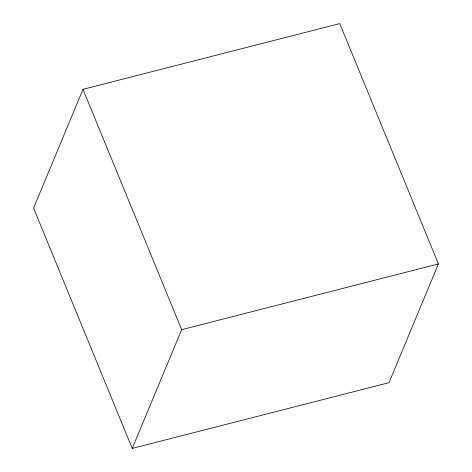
<?xml version="1.0" encoding="UTF-8"?>
<svg xmlns="http://www.w3.org/2000/svg" width="472" height="472" viewBox="0 0 472 472"><rect width="100%" height="100%" fill="white"/><g stroke="black" fill="none" stroke-linecap="round" stroke-linejoin="round"><path stroke-width="0.71" d="M83.001 89.326L33.577 208.069L132.243 448.4L388.999 382.674L438.423 263.931L339.757 23.6L83.001 89.326L181.673 329.657L132.243 448.4M181.673 329.657L438.423 263.931"/></g></svg>
